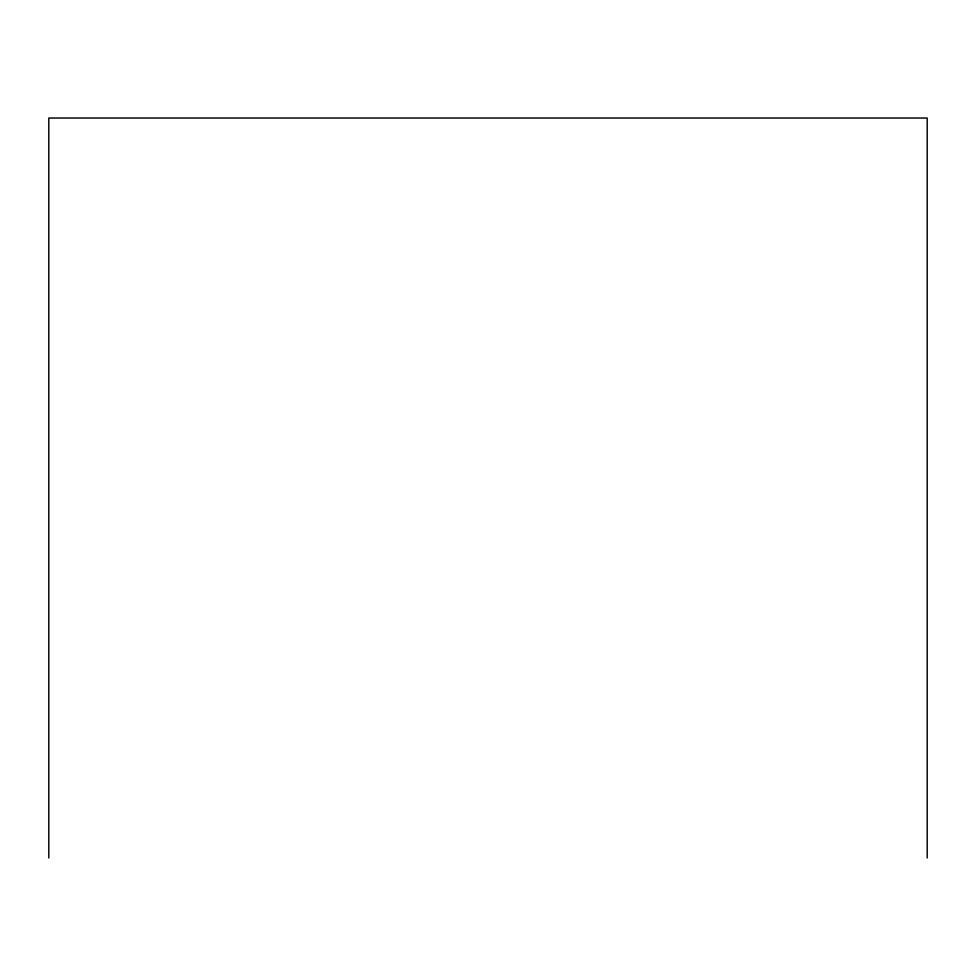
<?xml version="1.0" encoding="UTF-8"?>
<svg xmlns="http://www.w3.org/2000/svg" width="976" height="976" viewBox="0 0 976 976"><rect width="100%" height="100%" fill="white"/><g stroke="black" fill="none" stroke-linecap="round" stroke-linejoin="round"><path stroke-width="1.46" d="M927.2 857.977L927.2 118.023L48.8 118.023L48.8 857.977"/></g></svg>
